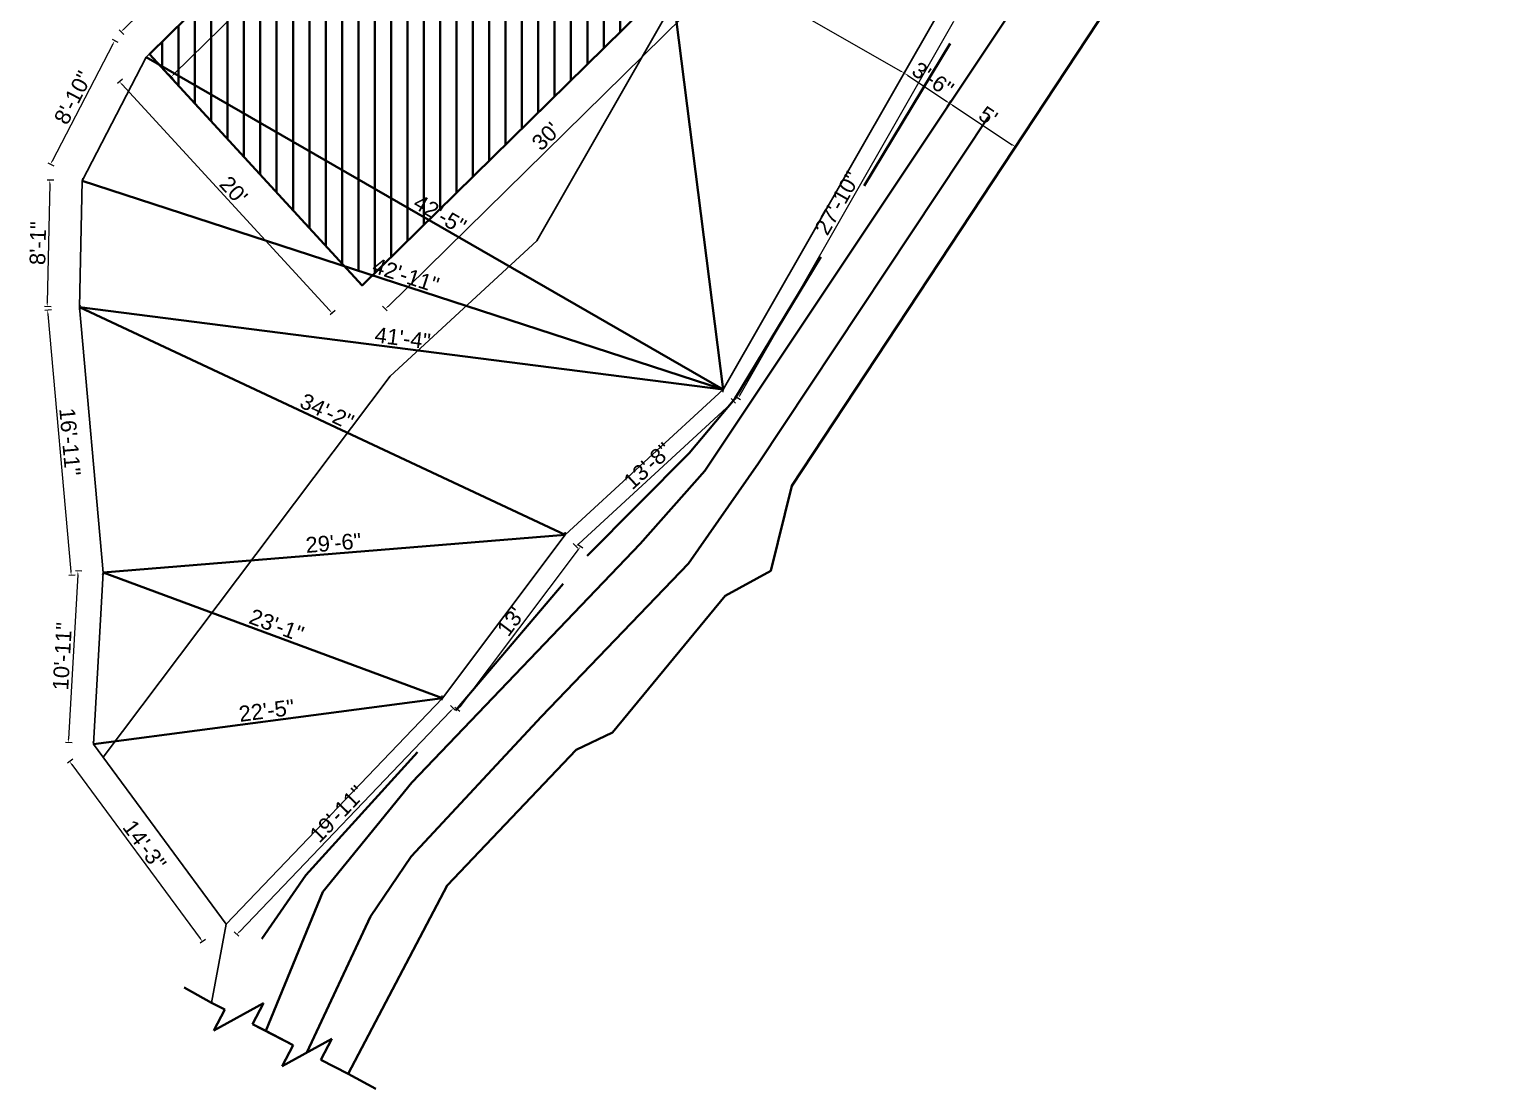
# Model space of a CAD drawing. Header units: inches. Extents: x -12073856 to 12321241, y -1226296 to 1319224.
# Drawn here: x 222377.1 to 222699.5, y 35151.7 to 35384.8 of the extents above; entities that cross this region are included whole.
import ezdxf

# ---------------------------------------------------------------- set-up
doc = ezdxf.new("R2010")
doc.units = ezdxf.units.IN
doc.header["$MEASUREMENT"] = 0
doc.header["$PDMODE"] = 35
doc.linetypes.add('HIDDEN', pattern=[9.525, 6.35, -3.175])
for name, color, linetype, lineweight in [('Dimension', 130, 'Continuous', 9), ('door', 20, 'Continuous', 35), ('steps', 253, 'Continuous', 20), ('Toilet', 7, 'Continuous', 25), ('WALL', 1, 'Continuous', 30)]:
    doc.layers.add(name, color=color, linetype=linetype, lineweight=lineweight)
doc.styles.add('Lettring Text', font='arial.ttf')
doc.styles.add('S-111', font='tahoma.ttf', dxfattribs={"height": 8})
doc.styles.get("Standard").update_dxf_attribs({"font": 'arial.ttf'})
doc.dimstyles.new('Copy of Standard', dxfattribs={"dimtxt": 12, "dimasz": 4, "dimexe": 0, "dimexo": 6, "dimgap": 3, "dimtad": 1, "dimdec": 0, "dimzin": 0, "dimdsep": 46, "dimlunit": 4, "dimtxsty": 'Standard', "dimblk": 'ARCHTICK', "dimcen": 0.09, "dimdle": 3, "dimclrd": 256, "dimadec": 0, "dimazin": 0, "dimtfac": 1, "dimtdec": 0, "dimtofl": 0, "dimtmove": 0, "dimatfit": 3, "dimfxl": 1, "dimfxlon": 1, "dimtolj": 1, "dimtzin": 0, "dimlwd": -1, "dimarcsym": 0})
doc.dimstyles.new("S-2'", dxfattribs={"dimscale": 96, "dimtxt": 9, "dimasz": 0.003, "dimexe": 0.09375, "dimexo": 0.09375, "dimgap": 0.0625, "dimtad": 1, "dimdec": 0, "dimlfac": 0.25, "dimzin": 3, "dimdsep": 46, "dimlunit": 3, "dimtxsty": 'S-111', "dimblk": 'S', "dimcen": 0.09375, "dimdle": 0.09375, "dimse1": 1, "dimse2": 1, "dimadec": 0, "dimazin": 1, "dimtfac": 1, "dimtdec": 0, "dimtix": 1, "dimtmove": 0, "dimatfit": 3, "dimldrblk": 'DOTSMALL', "dimfxl": 1, "dimtolj": 1, "dimtzin": 1, "dimarcsym": 0})
pattern_1 = [(90, (-3680.62, 0), (-12.5, 0), [])]

# ---------------------------------------------------------------- blocks, each defined once
blk = doc.blocks.new('*D643')
at = {"layer": 'Defpoints', "color": 0, "ltscale": 0.5, "transparency": 16777216}
for p in [(348698, -34475.1), (348715.7, -34493.2), (348441.1, -34727.6)]:
    blk.add_point(p, dxfattribs=at)
at = {"layer": 'steps', "color": 7, "ltscale": 0.5, "transparency": 16777216}
for p, q in [((348460.9, -34743.6), (348713.7, -34495.2)), ((348713.6, -34491), (348717.1, -34494.6)), ((348456.7, -34743.5), (348460.2, -34747))]:
    blk.add_line(p, q, dxfattribs=at)
for points in [[(348713.3, -34494.8), (348714, -34495.5), (348715.7, -34493.2)], [(348460.5, -34743.3), (348461.2, -34743.9), (348458.8, -34745.6)]]:
    blk.add_solid(points, dxfattribs=at)
at = {"layer": 'steps', "color": 7, "ltscale": 0.5, "transparency": 16777216, "insert": (348581.6, -34613.6), "char_height": 12, "attachment_point": 5, "rotation": 44.4987, "style": 'Lettring Text'}
blk.add_mtext("\\A1;30'", dxfattribs=at)
blk = doc.blocks.new('_ArchTick')
at = {"color": 0, "linetype": 'ByBlock', "const_width": 0.15}
blk.add_lwpolyline([(-0.5, -0.5), (0.5, 0.5)], dxfattribs=at)
blk = doc.blocks.new('*D644')
at = {"layer": 'Defpoints', "color": 0, "ltscale": 0.5, "transparency": 16777216}
for p in [(348278.6, -34550.9), (348441.1, -34727.6), (348418.2, -34748.7)]:
    blk.add_point(p, dxfattribs=at)
at = {"layer": 'steps', "color": 7, "ltscale": 0.5, "transparency": 16777216}
for p, q in [((348257.9, -34569.9), (348254.2, -34573.3)), ((348257.6, -34574), (348416.3, -34746.5)), ((348420.4, -34746.6), (348416.7, -34750))]:
    blk.add_line(p, q, dxfattribs=at)
for points in [[(348258, -34573.7), (348257.3, -34574.4), (348255.7, -34571.9)], [(348416.6, -34746.2), (348415.9, -34746.9), (348418.2, -34748.7)]]:
    blk.add_solid(points, dxfattribs=at)
at = {"layer": 'steps', "color": 7, "ltscale": 0.5, "transparency": 16777216, "insert": (348342.9, -34654.8), "char_height": 12, "attachment_point": 5, "rotation": 312.6053, "style": 'Lettring Text'}
blk.add_mtext("\\A1;20'", dxfattribs=at)
blk = doc.blocks.new('*D645')
at = {"layer": 'Defpoints', "color": 0, "ltscale": 0.5, "transparency": 16777216}
for p in [(348535.5, -34298.4), (348278.6, -34550.9), (348295.3, -34567.9)]:
    blk.add_point(p, dxfattribs=at)
at = {"layer": 'steps', "color": 7, "ltscale": 0.5, "transparency": 16777216}
for p, q in [((348550.2, -34317.5), (348297.4, -34565.9)), ((348550.1, -34313.3), (348553.6, -34316.9)), ((348293.2, -34565.8), (348296.7, -34569.4))]:
    blk.add_line(p, q, dxfattribs=at)
for points in [[(348549.9, -34317.1), (348550.5, -34317.8), (348552.2, -34315.5)], [(348297, -34565.6), (348297.7, -34566.3), (348295.3, -34567.9)]]:
    blk.add_solid(points, dxfattribs=at)
at = {"layer": 'steps', "color": 7, "ltscale": 0.5, "transparency": 16777216, "insert": (348418.1, -34435.9), "char_height": 12, "attachment_point": 5, "rotation": 44.4987, "style": 'Lettring Text'}
blk.add_mtext("\\A1;30'", dxfattribs=at)
blk = doc.blocks.new('*D646')
at = {"layer": 'Defpoints', "color": 0, "ltscale": 0.5, "transparency": 16777216}
for p in [(348276.1, -34553.2), (348202.9, -34635), (348227.1, -34647.6)]:
    blk.add_point(p, dxfattribs=at)
at = {"layer": 'steps', "color": 7, "ltscale": 0.5, "transparency": 16777216}
for p, q in [((348250.6, -34543.2), (348204.2, -34632.5)), ((348254.6, -34542), (348250.2, -34539.7)), ((348205.6, -34636.4), (348201.1, -34634.1))]:
    blk.add_line(p, q, dxfattribs=at)
for points in [[(348250.2, -34543), (348251, -34543.4), (348251.9, -34540.6)], [(348203.8, -34632.2), (348204.7, -34632.7), (348202.9, -34635)]]:
    blk.add_solid(points, dxfattribs=at)
at = {"layer": 'steps', "color": 7, "ltscale": 0.5, "transparency": 16777216, "insert": (348220.2, -34584.1), "char_height": 12, "attachment_point": 5, "rotation": 62.5443, "style": 'Lettring Text'}
blk.add_mtext('\\A1;8\'-10"', dxfattribs=at)
blk = doc.blocks.new('*D647')
at = {"layer": 'Defpoints', "color": 0, "ltscale": 0.5, "transparency": 16777216}
for p in [(348639.7, -34196), (348256.9, -34533.7), (348276.1, -34553.2)]:
    blk.add_point(p, dxfattribs=at)
at = {"layer": 'steps', "color": 7, "ltscale": 0.5, "transparency": 16777216}
for p, q in [((348622.5, -34178.6), (348619, -34175)), ((348618.4, -34178.5), (348259, -34531.6)), ((348259, -34535.8), (348255.5, -34532.2))]:
    blk.add_line(p, q, dxfattribs=at)
for points in [[(348618, -34178.1), (348618.7, -34178.8), (348620.4, -34176.5)], [(348258.6, -34531.3), (348259.3, -34532), (348256.9, -34533.7)]]:
    blk.add_solid(points, dxfattribs=at)
at = {"layer": 'steps', "color": 7, "ltscale": 0.5, "transparency": 16777216, "insert": (348433, -34349.3), "char_height": 12, "attachment_point": 5, "rotation": 44.4987, "style": 'Lettring Text'}
blk.add_mtext('\\A1;42\'-6"', dxfattribs=at)
blk = doc.blocks.new('*D653')
at = {"layer": 'Defpoints', "color": 0, "ltscale": 0.5, "transparency": 16777216}
for p in [(348883, -34517.1), (348894.6, -34523.7), (348717, -34807.2)]:
    blk.add_point(p, dxfattribs=at)
at = {"layer": 'steps', "color": 7, "ltscale": 0.5, "transparency": 16777216}
for p, q in [((348891.9, -34522.2), (348896.3, -34524.6)), ((348730, -34811.3), (348893.1, -34526.2)), ((348726, -34812.3), (348730.3, -34814.8))]:
    blk.add_line(p, q, dxfattribs=at)
for points in [[(348892.7, -34525.9), (348893.5, -34526.4), (348894.6, -34523.7)], [(348729.6, -34811.1), (348730.4, -34811.6), (348728.6, -34813.8)]]:
    blk.add_solid(points, dxfattribs=at)
at = {"layer": 'steps', "color": 7, "ltscale": 0.5, "transparency": 16777216, "insert": (348804.5, -34664.7), "char_height": 12, "attachment_point": 5, "rotation": 60.2319, "style": 'Lettring Text'}
blk.add_mtext('\\A1;27\'-10"', dxfattribs=at)
blk = doc.blocks.new('*D654')
at = {"layer": 'Defpoints', "color": 0, "ltscale": 0.5, "transparency": 16777216}
for p in [(348717, -34807.2), (348725.2, -34816.1), (348596.4, -34918.1)]:
    blk.add_point(p, dxfattribs=at)
at = {"layer": 'steps', "color": 7, "ltscale": 0.5, "transparency": 16777216}
for p, q in [((348606.7, -34925), (348723, -34818)), ((348723.1, -34813.9), (348726.5, -34817.5)), ((348602.5, -34924.8), (348605.9, -34928.4))]:
    blk.add_line(p, q, dxfattribs=at)
for points in [[(348722.7, -34817.7), (348723.4, -34818.4), (348725.2, -34816.1)], [(348606.3, -34924.7), (348607, -34925.4), (348604.6, -34927)]]:
    blk.add_solid(points, dxfattribs=at)
at = {"layer": 'steps', "color": 7, "ltscale": 0.5, "transparency": 16777216, "insert": (348659.4, -34865.5), "char_height": 12, "attachment_point": 5, "rotation": 42.6053, "style": 'Lettring Text'}
blk.add_mtext('\\A1;13\'-8"', dxfattribs=at)
blk = doc.blocks.new('*D655')
at = {"layer": 'Defpoints', "color": 0, "ltscale": 0.5, "transparency": 16777216}
for p in [(348596.4, -34918.1), (348608.2, -34927), (348502.5, -35042.9)]:
    blk.add_point(p, dxfattribs=at)
at = {"layer": 'steps', "color": 7, "ltscale": 0.5, "transparency": 16777216}
for p, q in [((348605.8, -34925.2), (348609.8, -34928.2)), ((348516, -35049.5), (348606.4, -34929.3)), ((348511.9, -35049.9), (348515.9, -35053))]:
    blk.add_line(p, q, dxfattribs=at)
for points in [[(348606.1, -34929), (348606.8, -34929.6), (348608.2, -34927)], [(348515.6, -35049.2), (348516.4, -35049.7), (348514.3, -35051.8)]]:
    blk.add_solid(points, dxfattribs=at)
at = {"layer": 'steps', "color": 7, "ltscale": 0.5, "transparency": 16777216, "insert": (348554.7, -34984.5), "char_height": 12, "attachment_point": 5, "rotation": 53.0328, "style": 'Lettring Text'}
blk.add_mtext("\\A1;13'", dxfattribs=at)
blk = doc.blocks.new('*D656')
at = {"layer": 'Defpoints', "color": 0, "ltscale": 0.5, "transparency": 16777216}
for p in [(348502.5, -35042.9), (348510.7, -35050.8), (348337.1, -35215.7)]:
    blk.add_point(p, dxfattribs=at)
at = {"layer": 'steps', "color": 7, "ltscale": 0.5, "transparency": 16777216}
for p, q in [((348347.3, -35221.5), (348508.7, -35052.9)), ((348508.6, -35048.7), (348512.2, -35052.2)), ((348343.2, -35221.5), (348346.8, -35224.9))]:
    blk.add_line(p, q, dxfattribs=at)
for points in [[(348508.4, -35052.5), (348509.1, -35053.2), (348510.7, -35050.8)], [(348347, -35221.1), (348347.7, -35221.8), (348345.3, -35223.5)]]:
    blk.add_solid(points, dxfattribs=at)
at = {"layer": 'steps', "color": 7, "ltscale": 0.5, "transparency": 16777216, "insert": (348422.2, -35131.5), "char_height": 12, "attachment_point": 5, "rotation": 46.2452, "style": 'Lettring Text'}
blk.add_mtext('\\A1;19\'-11"', dxfattribs=at)
blk = doc.blocks.new('*D657')
at = {"layer": 'Defpoints', "color": 0, "ltscale": 0.5, "transparency": 16777216}
for p in [(348235.7, -35078.1), (348337.1, -35215.7), (348319, -35229)]:
    blk.add_point(p, dxfattribs=at)
at = {"layer": 'steps', "color": 7, "ltscale": 0.5, "transparency": 16777216}
for p, q in [((348220, -35089.7), (348216, -35092.7)), ((348219.3, -35093.8), (348317.3, -35226.7)), ((348321.4, -35227.3), (348317.4, -35230.2))]:
    blk.add_line(p, q, dxfattribs=at)
for points in [[(348219.7, -35093.5), (348218.9, -35094.1), (348217.6, -35091.5)], [(348317.7, -35226.4), (348316.9, -35227), (348319, -35229)]]:
    blk.add_solid(points, dxfattribs=at)
at = {"layer": 'steps', "color": 7, "ltscale": 0.5, "transparency": 16777216, "insert": (348274.8, -35155.4), "char_height": 12, "attachment_point": 5, "rotation": 306.3881, "style": 'Lettring Text'}
blk.add_mtext('\\A1;14\'-3"', dxfattribs=at)
blk = doc.blocks.new('*D658')
at = {"layer": 'Defpoints', "color": 0, "ltscale": 0.5, "transparency": 16777216}
for p in [(348243.2, -34946.9), (348216.4, -35077), (348235.7, -35078.1)]:
    blk.add_point(p, dxfattribs=at)
at = {"layer": 'steps', "color": 7, "ltscale": 0.5, "transparency": 16777216}
for p, q in [((348226.9, -34946), (348221.9, -34945.7)), ((348223.7, -34948.7), (348216.6, -35074.1)), ((348219.4, -35077.2), (348214.4, -35076.9))]:
    blk.add_line(p, q, dxfattribs=at)
for points in [[(348223.3, -34948.7), (348224.2, -34948.7), (348223.9, -34945.8)], [(348216.1, -35074.1), (348217.1, -35074.2), (348216.4, -35077)]]:
    blk.add_solid(points, dxfattribs=at)
at = {"layer": 'steps', "color": 7, "ltscale": 0.5, "transparency": 16777216, "insert": (348212, -35011), "char_height": 12, "attachment_point": 5, "rotation": 86.7405, "style": 'Lettring Text'}
blk.add_mtext('\\A1;10\'-11"', dxfattribs=at)
blk = doc.blocks.new('*D659')
at = {"layer": 'Defpoints', "color": 0, "ltscale": 0.5, "transparency": 16777216}
for p in [(348225.1, -34744.3), (348243.2, -34946.9), (348218.8, -34949.1)]:
    blk.add_point(p, dxfattribs=at)
at = {"layer": 'steps', "color": 7, "ltscale": 0.5, "transparency": 16777216}
for p, q in [((348203.6, -34746.2), (348198.6, -34746.7)), ((348200.9, -34749.4), (348218.5, -34946.3)), ((348221.8, -34948.9), (348216.8, -34949.3))]:
    blk.add_line(p, q, dxfattribs=at)
for points in [[(348201.4, -34749.3), (348200.4, -34749.4), (348200.6, -34746.5)], [(348219, -34946.2), (348218, -34946.3), (348218.8, -34949.1)]]:
    blk.add_solid(points, dxfattribs=at)
at = {"layer": 'steps', "color": 7, "ltscale": 0.5, "transparency": 16777216, "insert": (348217.8, -34847.1), "char_height": 12, "attachment_point": 5, "rotation": 275.1164, "style": 'Lettring Text'}
blk.add_mtext('\\A1;16\'-11"', dxfattribs=at)
blk = doc.blocks.new('*D660')
at = {"layer": 'Defpoints', "color": 0, "ltscale": 0.5, "transparency": 16777216}
for p in [(348227.1, -34647.6), (348200.4, -34743.8), (348225.1, -34744.3)]:
    blk.add_point(p, dxfattribs=at)
at = {"layer": 'steps', "color": 7, "ltscale": 0.5, "transparency": 16777216}
for p, q in [((348205.4, -34647.1), (348200.4, -34647)), ((348202.4, -34649.9), (348200.4, -34740.9)), ((348203.4, -34743.8), (348198.4, -34743.7))]:
    blk.add_line(p, q, dxfattribs=at)
for points in [[(348201.9, -34649.9), (348202.8, -34649.9), (348202.4, -34647.1)], [(348199.9, -34740.9), (348200.9, -34740.9), (348200.4, -34743.8)]]:
    blk.add_solid(points, dxfattribs=at)
at = {"layer": 'steps', "color": 7, "ltscale": 0.5, "transparency": 16777216, "insert": (348193.3, -34695.3), "char_height": 12, "attachment_point": 5, "rotation": 88.7786, "style": 'Lettring Text'}
blk.add_mtext('\\A1;8\'-1"', dxfattribs=at)
blk = doc.blocks.new('*D665')
at = {"layer": 'Defpoints', "color": 0, "ltscale": 0.5, "transparency": 16777216}
for p in [(348639.7, -34196), (348639.7, -34196), (348717, -34807.2)]:
    blk.add_point(p, dxfattribs=at)
at = {"layer": 'steps', "color": 7, "ltscale": 0.5, "transparency": 16777216}
for p, q in [((348639.7, -34196), (348637.7, -34196.3)), ((348716.7, -34804.4), (348640, -34198.9)), ((348717, -34807.2), (348715, -34807.5))]:
    blk.add_line(p, q, dxfattribs=at)
for points in [[(348640.5, -34198.8), (348639.5, -34198.9), (348639.7, -34196)], [(348717.1, -34804.3), (348716.2, -34804.4), (348717, -34807.2)]]:
    blk.add_solid(points, dxfattribs=at)
at = {"layer": 'steps', "color": 7, "ltscale": 0.5, "transparency": 16777216, "insert": (348686.4, -34500.6), "char_height": 12, "attachment_point": 5, "rotation": 277.2151, "style": 'Lettring Text'}
blk.add_mtext('\\A1;51\'-4"', dxfattribs=at)
blk = doc.blocks.new('*D666')
at = {"layer": 'Defpoints', "color": 0, "ltscale": 0.5, "transparency": 16777216}
for p in [(348276.1, -34553.2), (348276.1, -34553.2), (348717, -34807.2)]:
    blk.add_point(p, dxfattribs=at)
at = {"layer": 'steps', "color": 7, "ltscale": 0.5, "transparency": 16777216}
for p, q in [((348276.1, -34553.2), (348275.1, -34555)), ((348714.5, -34805.8), (348278.6, -34554.7)), ((348717, -34807.2), (348716, -34809))]:
    blk.add_line(p, q, dxfattribs=at)
for points in [[(348278.9, -34554.2), (348278.4, -34555.1), (348276.1, -34553.2)], [(348714.8, -34805.4), (348714.3, -34806.2), (348717, -34807.2)]]:
    blk.add_solid(points, dxfattribs=at)
at = {"layer": 'steps', "color": 7, "ltscale": 0.5, "transparency": 16777216, "insert": (348500.6, -34673.2), "char_height": 12, "attachment_point": 5, "rotation": 330.0526, "style": 'Lettring Text'}
blk.add_mtext('\\A1;42\'-5"', dxfattribs=at)
blk = doc.blocks.new('*D667')
at = {"layer": 'Defpoints', "color": 0, "ltscale": 0.5, "transparency": 16777216}
for p in [(348227.1, -34647.6), (348717, -34807.2), (348717, -34807.2)]:
    blk.add_point(p, dxfattribs=at)
at = {"layer": 'steps', "color": 7, "ltscale": 0.5, "transparency": 16777216}
for p, q in [((348227.1, -34647.6), (348227.7, -34645.7)), ((348229.9, -34648.5), (348714.3, -34806.3)), ((348717, -34807.2), (348717.7, -34805.3))]:
    blk.add_line(p, q, dxfattribs=at)
for points in [[(348230, -34648), (348229.7, -34648.9), (348227.1, -34647.6)], [(348714.4, -34805.9), (348714.1, -34806.8), (348717, -34807.2)]]:
    blk.add_solid(points, dxfattribs=at)
at = {"layer": 'steps', "color": 7, "ltscale": 0.5, "transparency": 16777216, "insert": (348474.6, -34719.8), "char_height": 12, "attachment_point": 5, "rotation": 341.9515, "style": 'Lettring Text'}
blk.add_mtext('\\A1;42\'-11"', dxfattribs=at)
blk = doc.blocks.new('*D668')
at = {"layer": 'Defpoints', "color": 0, "ltscale": 0.5, "transparency": 16777216}
for p in [(348225.1, -34744.3), (348225.1, -34744.3), (348717, -34807.2)]:
    blk.add_point(p, dxfattribs=at)
at = {"layer": 'steps', "color": 7, "ltscale": 0.5, "transparency": 16777216}
for p, q in [((348225.1, -34744.3), (348224.8, -34746.3)), ((348714.2, -34806.9), (348227.9, -34744.7)), ((348717, -34807.2), (348716.8, -34809.2))]:
    blk.add_line(p, q, dxfattribs=at)
for points in [[(348228, -34744.2), (348227.8, -34745.2), (348225.1, -34744.3)], [(348714.2, -34806.4), (348714.1, -34807.3), (348717, -34807.2)]]:
    blk.add_solid(points, dxfattribs=at)
at = {"layer": 'steps', "color": 7, "ltscale": 0.5, "transparency": 16777216, "insert": (348472.1, -34767.8), "char_height": 12, "attachment_point": 5, "rotation": 352.7118, "style": 'Lettring Text'}
blk.add_mtext('\\A1;41\'-4"', dxfattribs=at)
blk = doc.blocks.new('*D669')
at = {"layer": 'Defpoints', "color": 0, "ltscale": 0.5, "transparency": 16777216}
for p in [(348225.1, -34744.3), (348596.4, -34918.1), (348596.4, -34918.1)]:
    blk.add_point(p, dxfattribs=at)
at = {"layer": 'steps', "color": 7, "ltscale": 0.5, "transparency": 16777216}
for p, q in [((348225.1, -34744.3), (348225.9, -34742.5)), ((348227.7, -34745.5), (348593.8, -34916.9)), ((348596.4, -34918.1), (348597.3, -34916.3))]:
    blk.add_line(p, q, dxfattribs=at)
for points in [[(348227.9, -34745.1), (348227.5, -34746), (348225.1, -34744.3)], [(348594, -34916.5), (348593.6, -34917.4), (348596.4, -34918.1)]]:
    blk.add_solid(points, dxfattribs=at)
at = {"layer": 'steps', "color": 7, "ltscale": 0.5, "transparency": 16777216, "insert": (348414.2, -34823.9), "char_height": 12, "attachment_point": 5, "rotation": 334.9173, "style": 'Lettring Text'}
blk.add_mtext('\\A1;34\'-2"', dxfattribs=at)
blk = doc.blocks.new('*D670')
at = {"layer": 'Defpoints', "color": 0, "ltscale": 0.5, "transparency": 16777216}
for p in [(348596.4, -34918.1), (348243.2, -34946.9), (348243.2, -34946.9)]:
    blk.add_point(p, dxfattribs=at)
at = {"layer": 'steps', "color": 7, "ltscale": 0.5, "transparency": 16777216}
for p, q in [((348593.6, -34918.4), (348246.1, -34946.7)), ((348596.4, -34918.1), (348596.3, -34916.1)), ((348243.2, -34946.9), (348243, -34944.9))]:
    blk.add_line(p, q, dxfattribs=at)
for points in [[(348593.5, -34917.9), (348593.6, -34918.9), (348596.4, -34918.1)], [(348246, -34946.2), (348246.1, -34947.2), (348243.2, -34946.9)]]:
    blk.add_solid(points, dxfattribs=at)
at = {"layer": 'steps', "color": 7, "ltscale": 0.5, "transparency": 16777216, "insert": (348419.2, -34924.4), "char_height": 12, "attachment_point": 5, "rotation": 4.6601, "style": 'Lettring Text'}
blk.add_mtext('\\A1;29\'-6"', dxfattribs=at)
blk = doc.blocks.new('*D671')
at = {"layer": 'Defpoints', "color": 0, "ltscale": 0.5, "transparency": 16777216}
for p in [(348243.2, -34946.9), (348243.2, -34946.9), (348502.5, -35042.9)]:
    blk.add_point(p, dxfattribs=at)
at = {"layer": 'steps', "color": 7, "ltscale": 0.5, "transparency": 16777216}
for p, q in [((348243.2, -34946.9), (348242.5, -34948.8)), ((348499.8, -35041.9), (348245.9, -34947.9)), ((348502.5, -35042.9), (348501.8, -35044.8))]:
    blk.add_line(p, q, dxfattribs=at)
for points in [[(348246.1, -34947.5), (348245.7, -34948.4), (348243.2, -34946.9)], [(348500, -35041.5), (348499.7, -35042.4), (348502.5, -35042.9)]]:
    blk.add_solid(points, dxfattribs=at)
at = {"layer": 'steps', "color": 7, "ltscale": 0.5, "transparency": 16777216, "insert": (348375.7, -34987.3), "char_height": 12, "attachment_point": 5, "rotation": 339.6898, "style": 'Lettring Text'}
blk.add_mtext('\\A1;23\'-1"', dxfattribs=at)
blk = doc.blocks.new('*D672')
at = {"layer": 'Defpoints', "color": 0, "ltscale": 0.5, "transparency": 16777216}
for p in [(348502.5, -35042.9), (348235.7, -35078.1), (348235.7, -35078.1)]:
    blk.add_point(p, dxfattribs=at)
at = {"layer": 'steps', "color": 7, "ltscale": 0.5, "transparency": 16777216}
for p, q in [((348499.7, -35043.3), (348238.6, -35077.7)), ((348502.5, -35042.9), (348502.3, -35040.9)), ((348235.7, -35078.1), (348235.5, -35076.1))]:
    blk.add_line(p, q, dxfattribs=at)
for points in [[(348499.6, -35042.8), (348499.7, -35043.8), (348502.5, -35042.9)], [(348238.5, -35077.3), (348238.6, -35078.2), (348235.7, -35078.1)]]:
    blk.add_solid(points, dxfattribs=at)
at = {"layer": 'steps', "color": 7, "ltscale": 0.5, "transparency": 16777216, "insert": (348368.1, -35052.5), "char_height": 12, "attachment_point": 5, "rotation": 7.5144, "style": 'Lettring Text'}
blk.add_mtext('\\A1;22\'-5"', dxfattribs=at)
blk = doc.blocks.new('*D673')
at = {"layer": 'Defpoints', "color": 0, "ltscale": 0.5, "transparency": 16777216}
for p in [(348698, -34475.1), (348855.5, -34565.2), (348855.5, -34565.2)]:
    blk.add_point(p, dxfattribs=at)
at = {"layer": 'steps', "color": 7, "ltscale": 0.5, "transparency": 16777216}
for p, q in [((348698, -34475.1), (348699, -34473.4)), ((348700.5, -34476.6), (348853, -34563.8)), ((348855.5, -34565.2), (348856.5, -34563.5))]:
    blk.add_line(p, q, dxfattribs=at)
for points in [[(348700.8, -34476.2), (348700.3, -34477), (348698, -34475.1)], [(348853.2, -34563.4), (348852.7, -34564.2), (348855.5, -34565.2)]]:
    blk.add_solid(points, dxfattribs=at)
at = {"layer": 'steps', "color": 7, "ltscale": 0.5, "transparency": 16777216, "insert": (348780.8, -34513.1), "char_height": 12, "attachment_point": 5, "rotation": 330.2319, "style": 'Lettring Text'}
blk.add_mtext('\\A1;15\'-1"', dxfattribs=at)
blk = doc.blocks.new('*D674')
at = {"layer": 'Defpoints', "color": 0, "ltscale": 0.5, "transparency": 16777216}
for p in [(348855.5, -34565.2), (348890.4, -34588.5), (348890.4, -34588.5)]:
    blk.add_point(p, dxfattribs=at)
at = {"layer": 'steps', "color": 7, "ltscale": 0.5, "transparency": 16777216}
for p, q in [((348855.5, -34565.2), (348856.6, -34563.5)), ((348857.9, -34566.8), (348888, -34586.9)), ((348890.4, -34588.5), (348891.5, -34586.8))]:
    blk.add_line(p, q, dxfattribs=at)
for points in [[(348858.1, -34566.4), (348857.6, -34567.2), (348855.5, -34565.2)], [(348888.2, -34586.5), (348887.7, -34587.3), (348890.4, -34588.5)]]:
    blk.add_solid(points, dxfattribs=at)
at = {"layer": 'steps', "color": 7, "ltscale": 0.5, "transparency": 16777216, "insert": (348877.4, -34570.1), "char_height": 12, "attachment_point": 5, "rotation": 326.3128, "style": 'Lettring Text'}
blk.add_mtext('\\A1;3\'-6"', dxfattribs=at)
blk = doc.blocks.new('*D675')
at = {"layer": 'Defpoints', "color": 0, "ltscale": 0.5, "transparency": 16777216}
for p in [(348940.5, -34621.6), (348849.5, -34649.8), (348900, -34683.1)]:
    blk.add_point(p, dxfattribs=at)
at = {"layer": 'steps', "color": 7, "ltscale": 0.5, "transparency": 16777216}
for p, q in [((348888.4, -34590.8), (348891.1, -34586.6)), ((348892.4, -34589.9), (348938.1, -34620)), ((348938.9, -34624.1), (348941.6, -34619.9))]:
    blk.add_line(p, q, dxfattribs=at)
for points in [[(348892.7, -34589.5), (348892.2, -34590.3), (348890, -34588.3)], [(348938.4, -34619.6), (348937.9, -34620.4), (348940.5, -34621.6)]]:
    blk.add_solid(points, dxfattribs=at)
at = {"layer": 'steps', "color": 7, "ltscale": 0.5, "transparency": 16777216, "insert": (348919.7, -34598.2), "char_height": 12, "attachment_point": 5, "rotation": 326.5952, "style": 'Lettring Text'}
blk.add_mtext("\\A1;5'", dxfattribs=at)
blk = doc.blocks.new('_DotSmall')
at = {"color": 0, "linetype": 'ByBlock', "const_width": 0.5}
blk.add_lwpolyline([(-0.0625, 0, 1), (0.0625, 0, 1)], format="xyb", close=True, dxfattribs=at)
blk = doc.blocks.new('S')
at = {"layer": 'door', "ltscale": 0.5}
h = blk.add_hatch(dxfattribs=at)
h.set_pattern_fill('ANSI31', color=256, scale=100, angle=45)
h.set_pattern_definition(pattern_1)
h.paths.add_polyline_path([(348492, -34677.6), (348677.5, -34495.3), (348671.3, -34446.1), (348535.5, -34298.4), (348278.6, -34550.9), (348285.9, -34558.8)])
h.paths.add_polyline_path([(348401.5, -34510.4), (348555.9, -34510.4), (348555.9, -34481.6), (348401.5, -34481.6)], flags=24)
h = blk.add_hatch(dxfattribs=at)
h.set_pattern_fill('ANSI31', color=256, scale=100, angle=45)
h.set_pattern_definition(pattern_1)
h.paths.add_polyline_path([(348285.9, -34558.8), (348427.6, -34712.9), (348449, -34719.9), (348492, -34677.6)])
for p, q in [((348717, -34807.2), (348639.7, -34196)), ((348717, -34807.2), (348276.1, -34553.2)), ((348227.1, -34647.6), (348717, -34807.2)), ((348225.1, -34744.3), (348596.4, -34918.1)), ((348717, -34807.2), (348225.1, -34744.3)), ((348596.4, -34918.1), (348243.2, -34946.9)), ((348502.5, -35042.9), (348243.2, -34946.9)), ((348502.5, -35042.9), (348235.7, -35078.1)), ((348326, -35275.7), (348305, -35264.1)), ((348336.1, -35280.9), (348326, -35275.7)), ((348336.1, -35280.9), (348326, -35275.7)), ((348327.7, -35296.9), (348365.7, -35276.1)), ((348327.7, -35296.9), (348336.1, -35280.9)), ((348357.4, -35292.1), (348365.7, -35276.1)), ((348388.3, -35308.2), (348357.4, -35292.1)), ((348367.4, -35297.3), (348357.4, -35292.1)), ((348388.3, -35308.2), (348367.4, -35297.3)), ((348379.9, -35324.2), (348417.9, -35303.4)), ((348409.5, -35319.3), (348417.9, -35303.4)), ((348379.9, -35324.2), (348388.3, -35308.2)), ((348430.4, -35330.2), (348409.5, -35319.3)), ((348430.4, -35330.2), (348409.5, -35319.3)), ((348430.4, -35330.2), (348451.6, -35341.5))]:
    blk.add_line(p, q, dxfattribs=at)
at = {"layer": 'door', "linetype": 'HIDDEN', "ltscale": 20}
blk.add_lwpolyline([(348364.4, -35226.9), (348398.1, -35178.3), (348512.5, -35052.5), (348613.1, -34934.1), (348691, -34855.8), (348726, -34814.3), (348970.8, -34410.5), (349096.7, -34216.5), (349262.5, -33942.3), (349199.4, -33852.7), (349006.4, -33622)], dxfattribs=at)
at = {"layer": 'door', "ltscale": 0.5}
for points in [[(348430.4, -35330.2), (348506, -35186.1), (348604.8, -35082.6), (348632.6, -35069.2), (348718.7, -34964.9), (348753.5, -34945.6), (348769.7, -34880.6), (349229.4, -34183.6), (349292.2, -34104.6), (349303.8, -34055.5), (348988.5, -33640.7)], [(348367.4, -35297.3), (348411.2, -35190.9), (348479, -35107.4), (348653.6, -34925), (348703.2, -34869.2), (348995.7, -34430.4), (349257.2, -33998.8), (349306.1, -33958.3), (349295.4, -33910.5)]]:
    blk.add_lwpolyline(points, dxfattribs=at)
at = {"layer": 'door', "linetype": 'HIDDEN', "ltscale": 50}
blk.add_lwpolyline([(348398.9, -35313.8), (348447.4, -35209.9), (348478.6, -35163.9), (348578.2, -35057.1), (348690.6, -34940), (348744.1, -34863.5), (348974.8, -34515.6), (349198.6, -34165), (349260.1, -34076.8), (349105.8, -33873.9)], dxfattribs=at)
at = {"layer": 'door', "ltscale": 0.5}
blk.add_lwpolyline([(348698, -34475.1), (348535.5, -34298.4), (348278.6, -34550.9), (348441.1, -34727.6)], close=True, dxfattribs=at)
at = {"layer": 'Toilet', "color": 1}
for p, q in [((348639.7, -34196), (348276.1, -34553.2)), ((348574.6, -34693.6), (348726.8, -34427.7)), ((348717, -34807.2), (348883, -34517.1)), ((348276.1, -34553.2), (348227.1, -34647.6)), ((348227.1, -34647.6), (348225.1, -34744.3)), ((348462.5, -34796.8), (348574.6, -34693.6)), ((348225.1, -34744.3), (348243.2, -34946.9)), ((348243.2, -35088.2), (348462.5, -34796.8)), ((348596.4, -34918.1), (348717, -34807.2)), ((348502.5, -35042.9), (348596.4, -34918.1)), ((348243.2, -34946.9), (348235.7, -35078.1)), ((348337.1, -35215.7), (348502.5, -35042.9)), ((348235.7, -35078.1), (348337.1, -35215.7)), ((348337.1, -35215.7), (348326, -35275.7))]:
    blk.add_line(p, q, dxfattribs=at)
at = {"layer": 'steps', "ltscale": 0.5}
for p1, p2, distance, picture, middle in [((348639.7, -34196), (348276.1, -34553.2), -27.4, '*D647', (348433, -34349.3)), ((348717, -34807.2), (348639.7, -34196), 0, '*D665', (348686.4, -34500.6)), ((348535.5, -34298.4), (348278.6, -34550.9), 23.9, '*D645', (348418.1, -34435.9)), ((348441.1, -34727.6), (348698, -34475.1), -25.3, '*D643', (348581.6, -34613.6)), ((348698, -34475.1), (348855.5, -34565.2), 0, '*D673', (348780.8, -34513.1)), ((348717, -34807.2), (348883, -34517.1), -13.3, '*D653', (348804.5, -34664.7)), ((348276.1, -34553.2), (348227.1, -34647.6), -27.3, '*D646', (348220.2, -34584.1)), ((348278.6, -34550.9), (348441.1, -34727.6), -31.1, '*D644', (348342.9, -34654.8)), ((348717, -34807.2), (348276.1, -34553.2), 0, '*D666', (348500.6, -34673.2)), ((348855.5, -34565.2), (348890.4, -34588.5), 0, '*D674', (348877.4, -34570.1)), ((348849.5, -34649.8), (348900, -34683.1), 73.7, '*D675', (348919.7, -34598.2)), ((348227.1, -34647.6), (348225.1, -34744.3), -24.7, '*D660', (348193.3, -34695.3)), ((348227.1, -34647.6), (348717, -34807.2), 0, '*D667', (348474.6, -34719.8)), ((348225.1, -34744.3), (348243.2, -34946.9), -24.5, '*D659', (348217.8, -34847.1)), ((348717, -34807.2), (348225.1, -34744.3), 0, '*D668', (348472.1, -34767.8)), ((348225.1, -34744.3), (348596.4, -34918.1), 0, '*D669', (348414.2, -34823.9)), ((348596.4, -34918.1), (348717, -34807.2), -12, '*D654', (348659.4, -34865.5)), ((348596.4, -34918.1), (348243.2, -34946.9), 0, '*D670', (348419.2, -34924.4)), ((348502.5, -35042.9), (348596.4, -34918.1), -14.7, '*D655', (348554.7, -34984.5)), ((348243.2, -34946.9), (348235.7, -35078.1), -19.3, '*D658', (348212, -35011)), ((348502.5, -35042.9), (348243.2, -34946.9), 0, '*D671', (348375.7, -34987.3)), ((348502.5, -35042.9), (348235.7, -35078.1), 0, '*D672', (348368.1, -35052.5)), ((348337.1, -35215.7), (348502.5, -35042.9), -11.4, '*D656', (348422.2, -35131.5)), ((348235.7, -35078.1), (348337.1, -35215.7), -22.5, '*D657', (348274.8, -35155.4))]:
    dim = blk.add_aligned_dim(p1=p1, p2=p2, distance=distance, dimstyle='Copy of Standard', override={"dimtxt": 12}, dxfattribs=at)
    dim.commit()
    dim.dimension.update_dxf_attribs({"geometry": picture, "text_midpoint": middle})
blk = doc.blocks.new('*D906')
at = {"layer": 'Defpoints', "color": 0, "lineweight": -2, "transparency": 16777216}
for p in [(137119.31, -31575.62), (137071.31, -31591.32), (137119.31, -31591.32)]:
    blk.add_point(p, dxfattribs=at)
at = {"layer": 'Dimension', "color": 0, "lineweight": -2, "transparency": 16777216}
blk.add_line((137071.6, -31575.62), (137119.02, -31575.62), dxfattribs=at)
at = {"layer": 'Dimension', "color": 0, "lineweight": -2, "transparency": 16777216, "xscale": 0.288, "yscale": 0.288, "zscale": 0.288, "rotation": 180}
blk.add_blockref('S', (137071.31, -31575.62), dxfattribs=at)
at = {"layer": 'Dimension', "color": 0, "lineweight": -2, "transparency": 16777216, "xscale": 0.288, "yscale": 0.288, "zscale": 0.288}
blk.add_blockref('S', (137119.31, -31575.62), dxfattribs=at)
at = {"layer": 'Dimension', "color": 0, "transparency": 16777216, "insert": (137095.31, -31565.61), "char_height": 8, "attachment_point": 5, "style": 'S-111'}
blk.add_mtext('\\A1;1\'-4"', dxfattribs=at)
blk = doc.blocks.new('JGKJFKFNF')
at = {"layer": 'Dimension'}
dim = blk.add_aligned_dim(p1=(137071.31, -31591.32), p2=(137119.31, -31591.32), distance=15.7, text='1\'-4"', dimstyle="S-2'", dxfattribs=at)
dim.commit()
dim.dimension.update_dxf_attribs({"geometry": '*D906', "text_midpoint": (137095.31, -31565.61)})

msp = doc.modelspace()

# ---------------------------------------------------------------- block references
at = {"layer": 'WALL'}
msp.add_blockref('JGKJFKFNF', (-15019.95, 76905.63), dxfattribs=at)

doc.saveas('drawing.dxf')
